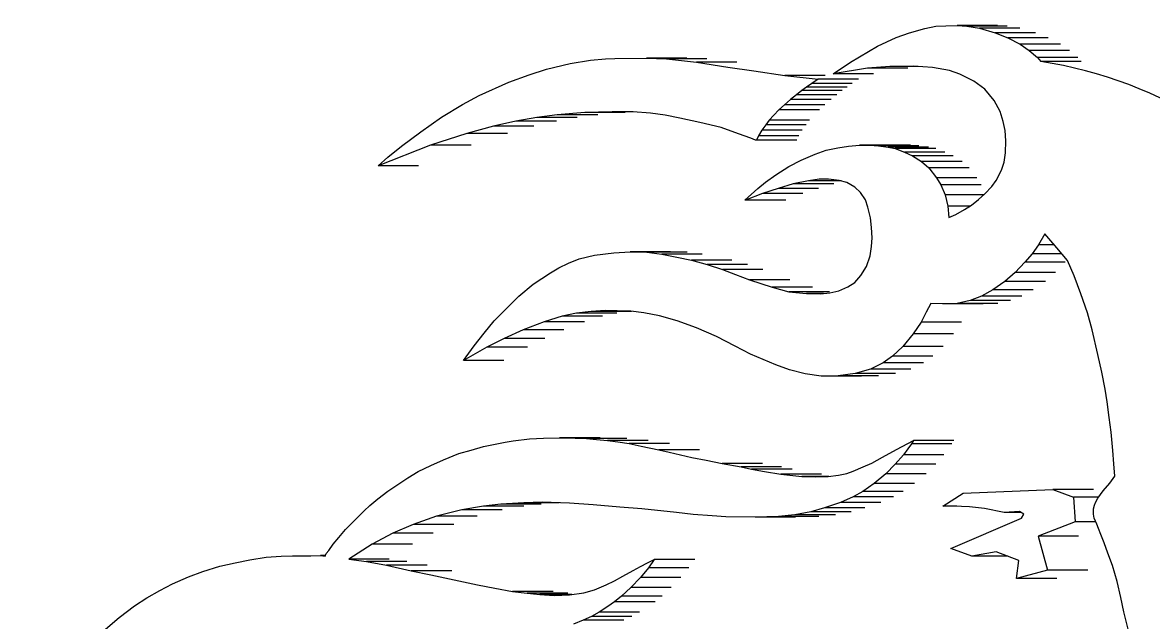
# Model space of a CAD drawing. Header units: inches. Extents: x 17 to 469, y 7 to 301.
# Drawn here: x 347.42 to 348.292, y 106.43 to 106.892 of the extents above; entities that cross this region are included whole.
import ezdxf

# ---------------------------------------------------------------- set-up
doc = ezdxf.new("R2010")
doc.units = ezdxf.units.IN
doc.header["$LTSCALE"] = 14
doc.header["$MEASUREMENT"] = 0
doc.layers.add('Dimension (ANSI)', color=7, linetype='Continuous', lineweight=25)
doc.layers.add('Visible (ANSI)', color=7, linetype='Continuous', lineweight=50)
doc.styles.add('MEMCOR Medium', font='arial.ttf')
doc.dimstyles.new('Default (ANSI)', dxfattribs={"dimscale": 14, "dimtxt": 0.15, "dimasz": 0.098425, "dimexe": 0.125, "dimexo": 0.0625, "dimgap": 0.031496, "dimtad": 0, "dimtih": 1, "dimtoh": 1, "dimdec": 4, "dimrnd": 1e-08, "dimzin": 3, "dimdsep": 46, "dimlunit": 5, "dimtxsty": 'MEMCOR Medium', "dimcen": 0.09, "dimdle": 0.393701, "dimclrd": 256, "dimclre": 256, "dimclrt": 256, "dimadec": 0, "dimazin": 1, "dimtfac": 0.8, "dimtofl": 0, "dimtmove": 0, "dimatfit": 3, "dimfxl": 1, "dimfrac": 1, "dimtolj": 1, "dimtzin": 4, "dimlwd": -1, "dimlwe": -1, "dimarcsym": 0})

# ---------------------------------------------------------------- blocks, each defined once
blk = doc.blocks.new('*D28')
at = {"layer": 'Defpoints', "color": 0, "transparency": 16777216}
for p in [(299.75372, 132.74437), (359.47563, 132.74437), (339.81606, 40.22937)]:
    blk.add_point(p, dxfattribs=at)
at = {"layer": 'Dimension (ANSI)', "transparency": 16777216}
for p, q in [((358.60063, 132.74437), (298.00372, 132.74437)), ((299.75372, 131.36642), (299.75372, 93.64574)), ((299.75372, 41.60732), (299.75372, 79.32799)), ((338.94106, 40.22937), (298.00372, 40.22937))]:
    blk.add_line(p, q, dxfattribs=at)
for points in [[(299.52406, 131.36642), (299.98338, 131.36642), (299.75372, 132.74437)], [(299.52406, 41.60732), (299.98338, 41.60732), (299.75372, 40.22937)]]:
    blk.add_solid(points, dxfattribs=at)
at = {"layer": 'Dimension (ANSI)', "transparency": 16777216, "char_height": 2.1000001, "attachment_point": 5, "style": 'MEMCOR Medium'}
for s, insert in [('\\A1; \\fArial|b0|i0;\\H2.1000;92{\\H0.8x;\\S1#2;} in', (299.75372, 88.63259)), ('\\A1;[2349.9 mm]{\\P\\fArial|b0|i0;\\H2.1000;SHIPPING HEIGHT\\P\\fArial|b0|i0;\\H2.1000;REF.}', (299.75372, 81.47372))]:
    blk.add_mtext(s, dxfattribs=dict(at, insert=insert))

msp = doc.modelspace()

# ---------------------------------------------------------------- linework, layer by layer
at = {"layer": 'Visible (ANSI)', "linetype": 'Continuous', "lineweight": 18}
for p, q in [((348.095038, 106.880824), (348.105378, 106.884466)), ((348.105378, 106.884466), (348.11723, 106.887913)), ((348.11723, 106.887913), (348.125704, 106.889567)), ((348.125704, 106.889567), (348.133458, 106.889943)), ((348.133458, 106.889943), (348.142285, 106.890078)), ((348.173535, 106.890078), (348.142285, 106.890078)), ((348.142285, 106.890078), (348.149726, 106.889548)), ((348.180976, 106.889548), (348.149726, 106.889548)), ((348.149726, 106.889548), (348.159501, 106.887982)), ((348.190751, 106.887982), (348.159501, 106.887982)), ((348.159501, 106.887982), (348.171571, 106.8845)), ((348.202821, 106.8845), (348.171571, 106.8845)), ((348.171571, 106.8845), (348.181375, 106.880469)), ((348.059771, 106.861776), (348.08077, 106.874073)), ((348.08077, 106.874073), (348.095038, 106.880824)), ((348.212625, 106.880469), (348.181375, 106.880469)), ((348.181375, 106.880469), (348.190907, 106.87579)), ((348.222157, 106.87579), (348.190907, 106.87579)), ((348.190907, 106.87579), (348.19784, 106.870858)), ((347.870352, 106.864286), (347.877563, 106.864574)), ((347.877563, 106.864574), (347.902074, 106.864948)), ((347.933324, 106.864948), (347.902074, 106.864948)), ((347.902074, 106.864948), (347.917569, 106.864391)), ((347.948819, 106.864391), (347.917569, 106.864391)), ((347.917569, 106.864391), (347.940767, 106.861822)), ((348.22909, 106.870858), (348.19784, 106.870858)), ((348.19784, 106.870858), (348.204221, 106.865488)), ((348.235471, 106.865488), (348.204221, 106.865488)), ((348.204221, 106.865488), (348.206936, 106.862227)), ((347.811308, 106.851955), (347.824722, 106.856263)), ((347.824722, 106.856263), (347.84296, 106.860644)), ((347.84296, 106.860644), (347.85868, 106.863229)), ((347.85868, 106.863229), (347.870352, 106.864286)), ((347.972017, 106.861822), (347.940767, 106.861822)), ((347.940767, 106.861822), (347.965066, 106.858018)), ((347.965066, 106.858018), (347.985012, 106.854981)), ((348.046283, 106.85286), (348.059771, 106.861776)), ((348.072861, 106.857217), (348.046283, 106.85286)), ((348.09006, 106.858539), (348.072861, 106.857217)), ((348.104111, 106.857217), (348.072861, 106.857217)), ((348.108189, 106.858817), (348.09006, 106.858539)), ((348.111967, 106.858539), (348.09006, 106.858539)), ((348.123121, 106.857721), (348.108189, 106.858817)), ((348.136232, 106.855274), (348.123121, 106.857721)), ((348.238186, 106.862227), (348.206936, 106.862227)), ((347.795623, 106.846441), (347.811308, 106.851955)), ((347.985012, 106.854981), (348.008943, 106.851589)), ((348.040193, 106.851589), (348.008943, 106.851589)), ((348.008943, 106.851589), (348.034713, 106.848654)), ((348.034713, 106.848654), (348.029865, 106.845235)), ((348.065963, 106.848654), (348.034713, 106.848654)), ((348.077533, 106.85286), (348.046283, 106.85286)), ((348.144298, 106.852484), (348.136232, 106.855274)), ((348.155147, 106.84709), (348.144298, 106.852484)), ((348.163711, 106.840866), (348.155147, 106.84709)), ((347.772626, 106.836126), (347.795623, 106.846441)), ((348.022144, 106.83989), (348.017945, 106.836643)), ((348.025857, 106.84256), (348.022144, 106.83989)), ((348.053394, 106.83989), (348.022144, 106.83989)), ((348.029865, 106.845235), (348.025857, 106.84256)), ((348.057107, 106.84256), (348.025857, 106.84256)), ((348.061115, 106.845235), (348.029865, 106.845235)), ((348.170925, 106.832238), (348.163711, 106.840866)), ((347.759927, 106.829132), (347.772626, 106.836126)), ((348.013455, 106.832938), (348.008676, 106.828773)), ((348.017945, 106.836643), (348.013455, 106.832938)), ((348.044705, 106.832938), (348.013455, 106.832938)), ((348.049195, 106.836643), (348.017945, 106.836643)), ((348.175386, 106.823569), (348.170925, 106.832238)), ((347.74353, 106.819212), (347.759927, 106.829132)), ((347.833132, 106.821091), (347.817349, 106.819003)), ((347.854422, 106.822832), (347.833132, 106.821091)), ((347.864382, 106.821091), (347.833132, 106.821091)), ((347.875426, 106.823384), (347.854422, 106.822832)), ((347.885672, 106.822832), (347.854422, 106.822832)), ((347.891634, 106.823401), (347.875426, 106.823384)), ((347.891873, 106.823384), (347.875426, 106.823384)), ((347.905051, 106.822452), (347.891634, 106.823401)), ((347.916476, 106.82078), (347.905051, 106.822452)), ((347.927908, 106.818416), (347.916476, 106.82078)), ((348.00059, 106.820808), (347.996892, 106.816887)), ((348.004485, 106.824845), (348.00059, 106.820808)), ((348.008676, 106.828773), (348.004485, 106.824845)), ((348.035735, 106.824845), (348.004485, 106.824845)), ((348.039926, 106.828773), (348.008676, 106.828773)), ((348.177768, 106.815926), (348.175386, 106.823569)), ((347.727657, 106.807834), (347.74353, 106.819212)), ((347.78381, 106.812258), (347.763264, 106.806634)), ((347.801173, 106.816216), (347.78381, 106.812258)), ((347.81506, 106.812258), (347.78381, 106.812258)), ((347.817349, 106.819003), (347.801173, 106.816216)), ((347.832423, 106.816216), (347.801173, 106.816216)), ((347.848599, 106.819003), (347.817349, 106.819003)), ((347.943353, 106.815189), (347.927908, 106.818416)), ((347.959667, 106.811255), (347.943353, 106.815189)), ((347.994271, 106.813438), (347.991168, 106.809185)), ((347.996892, 106.816887), (347.994271, 106.813438)), ((348.025521, 106.813438), (347.994271, 106.813438)), ((348.028142, 106.816887), (347.996892, 106.816887)), ((348.179454, 106.809068), (348.177768, 106.815926)), ((347.712797, 106.796764), (347.727657, 106.807834)), ((347.763264, 106.806634), (347.735153, 106.797664)), ((347.794514, 106.806634), (347.763264, 106.806634)), ((347.973129, 106.806382), (347.959667, 106.811255)), ((347.982772, 106.803067), (347.973129, 106.806382)), ((347.988556, 106.80494), (347.987135, 106.801399)), ((347.991168, 106.809185), (347.988556, 106.80494)), ((348.019806, 106.80494), (347.988556, 106.80494)), ((348.022418, 106.809185), (347.991168, 106.809185)), ((348.179829, 106.800929), (348.179454, 106.809068)), ((347.735153, 106.797664), (347.694683, 106.781543)), ((347.702225, 106.788398), (347.712797, 106.796764)), ((347.766403, 106.797664), (347.735153, 106.797664)), ((347.9863, 106.801386), (347.982772, 106.803067)), ((347.987135, 106.801399), (347.9863, 106.801386)), ((348.01755, 106.801386), (347.9863, 106.801386)), ((348.018385, 106.801399), (347.987135, 106.801399)), ((348.041026, 106.793769), (348.04994, 106.795599)), ((348.04994, 106.795599), (348.058169, 106.796852)), ((348.058169, 106.796852), (348.066729, 106.797547)), ((348.097979, 106.797547), (348.066729, 106.797547)), ((348.066729, 106.797547), (348.074808, 106.79753)), ((348.106058, 106.79753), (348.074808, 106.79753)), ((348.074808, 106.79753), (348.081423, 106.797066)), ((348.112673, 106.797066), (348.081423, 106.797066)), ((348.081423, 106.797066), (348.088901, 106.796051)), ((348.120151, 106.796051), (348.088901, 106.796051)), ((348.088901, 106.796051), (348.094421, 106.795005)), ((348.125671, 106.795005), (348.094421, 106.795005)), ((348.094421, 106.795005), (348.101429, 106.792288)), ((348.179614, 106.791636), (348.179829, 106.800929)), ((347.694683, 106.781543), (347.702225, 106.788398)), ((348.012041, 106.781041), (348.021531, 106.785987)), ((348.021531, 106.785987), (348.032371, 106.790671)), ((348.032371, 106.790671), (348.041026, 106.793769)), ((348.132679, 106.792288), (348.101429, 106.792288)), ((348.101429, 106.792288), (348.107828, 106.78928)), ((348.139078, 106.78928), (348.107828, 106.78928)), ((348.107828, 106.78928), (348.114731, 106.785008)), ((348.17857, 106.784374), (348.179614, 106.791636)), ((347.725933, 106.781543), (347.694683, 106.781543)), ((348.002157, 106.774806), (348.012041, 106.781041)), ((348.145981, 106.785008), (348.114731, 106.785008)), ((348.114731, 106.785008), (348.120295, 106.780151)), ((348.151545, 106.780151), (348.120295, 106.780151)), ((348.120295, 106.780151), (348.126258, 106.772476)), ((348.172452, 106.770284), (348.176386, 106.77821)), ((348.176386, 106.77821), (348.17857, 106.784374)), ((347.988081, 106.764142), (347.994023, 106.769034)), ((347.994023, 106.769034), (348.002157, 106.774806)), ((348.027226, 106.770027), (348.01556, 106.767667)), ((348.035637, 106.771346), (348.027226, 106.770027)), ((348.052555, 106.770027), (348.027226, 106.770027)), ((348.04286, 106.771258), (348.035637, 106.771346)), ((348.051124, 106.770392), (348.04286, 106.771258)), ((348.056988, 106.768895), (348.051124, 106.770392)), ((348.063048, 106.765219), (348.056988, 106.768895)), ((348.157508, 106.772476), (348.126258, 106.772476)), ((348.126258, 106.772476), (348.129627, 106.766879)), ((348.168963, 106.765586), (348.172452, 106.770284)), ((347.978143, 106.755164), (347.988081, 106.764142)), ((347.991743, 106.760161), (347.978489, 106.755169)), ((348.003735, 106.764114), (347.991743, 106.760161)), ((348.022993, 106.760161), (347.991743, 106.760161)), ((348.01556, 106.767667), (348.003735, 106.764114)), ((348.034985, 106.764114), (348.003735, 106.764114)), ((348.04681, 106.767667), (348.01556, 106.767667)), ((348.067394, 106.761119), (348.063048, 106.765219)), ((348.071243, 106.755425), (348.067394, 106.761119)), ((348.160877, 106.766879), (348.129627, 106.766879)), ((348.129627, 106.766879), (348.132897, 106.759304)), ((348.158609, 106.75558), (348.16355, 106.760115)), ((348.16355, 106.760115), (348.168963, 106.765586)), ((347.978489, 106.755169), (347.978143, 106.755164)), ((348.009393, 106.755164), (347.978143, 106.755164)), ((348.009739, 106.755169), (347.978489, 106.755169)), ((348.0732, 106.749702), (348.071243, 106.755425)), ((348.162667, 106.759304), (348.132897, 106.759304)), ((348.132897, 106.759304), (348.135079, 106.750442)), ((348.147908, 106.747799), (348.153183, 106.751224)), ((348.153183, 106.751224), (348.158609, 106.75558)), ((348.075359, 106.741404), (348.0732, 106.749702)), ((348.151978, 106.750442), (348.135079, 106.750442)), ((348.135079, 106.750442), (348.135914, 106.7417)), ((348.135914, 106.7417), (348.141185, 106.744167)), ((348.141185, 106.744167), (348.147908, 106.747799)), ((348.07613, 106.734075), (348.075359, 106.741404)), ((348.076393, 106.726145), (348.07613, 106.734075)), ((348.076129, 106.719197), (348.076393, 106.726145)), ((348.210113, 106.729129), (348.205109, 106.720551)), ((348.219348, 106.718387), (348.210113, 106.729129)), ((348.075005, 106.712237), (348.076129, 106.719197)), ((348.205109, 106.720551), (348.200086, 106.713717)), ((348.217487, 106.720551), (348.205109, 106.720551)), ((348.227506, 106.708482), (348.219348, 106.718387)), ((347.841894, 106.706434), (347.85011, 106.709734)), ((347.85011, 106.709734), (347.861941, 106.712692)), ((347.861941, 106.712692), (347.876709, 106.714504)), ((347.876709, 106.714504), (347.8895, 106.715289)), ((347.92075, 106.715289), (347.8895, 106.715289)), ((347.8895, 106.715289), (347.90223, 106.714889)), ((347.93348, 106.714889), (347.90223, 106.714889)), ((347.90223, 106.714889), (347.913941, 106.713283)), ((347.945191, 106.713283), (347.913941, 106.713283)), ((347.913941, 106.713283), (347.925488, 106.711079)), ((347.925488, 106.711079), (347.936865, 106.708674)), ((347.968115, 106.708674), (347.936865, 106.708674)), ((347.936865, 106.708674), (347.948941, 106.705287)), ((348.072172, 106.703772), (348.075005, 106.712237)), ((348.200086, 106.713717), (348.194494, 106.707093)), ((348.223194, 106.713717), (348.200086, 106.713717)), ((348.232703, 106.696586), (348.227506, 106.708482)), ((347.814395, 106.690144), (347.827877, 106.699078)), ((347.827877, 106.699078), (347.834198, 106.702746)), ((347.834198, 106.702746), (347.841894, 106.706434)), ((347.980191, 106.705287), (347.948941, 106.705287)), ((347.948941, 106.705287), (347.960849, 106.701502)), ((347.992099, 106.701502), (347.960849, 106.701502)), ((347.960849, 106.701502), (347.970959, 106.697662)), ((348.067779, 106.696961), (348.072172, 106.703772)), ((348.187025, 106.699349), (348.17917, 106.692254)), ((348.194494, 106.707093), (348.187025, 106.699349)), ((348.218275, 106.699349), (348.187025, 106.699349)), ((348.225744, 106.707093), (348.194494, 106.707093)), ((347.803494, 106.68105), (347.814395, 106.690144)), ((347.970959, 106.697662), (347.981666, 106.69366)), ((348.012916, 106.69366), (347.981666, 106.69366)), ((347.981666, 106.69366), (347.999271, 106.687978)), ((348.057736, 106.688079), (348.063027, 106.691532)), ((348.063027, 106.691532), (348.067779, 106.696961)), ((348.17917, 106.692254), (348.169797, 106.68579)), ((348.21042, 106.692254), (348.17917, 106.692254)), ((348.237793, 106.682743), (348.232703, 106.696586)), ((348.030521, 106.687978), (347.999271, 106.687978)), ((347.999271, 106.687978), (348.012209, 106.684407)), ((348.043459, 106.684407), (348.012209, 106.684407)), ((348.012209, 106.684407), (348.025809, 106.683028)), ((348.038911, 106.683028), (348.025809, 106.683028)), ((348.025809, 106.683028), (348.036473, 106.682794)), ((348.036473, 106.682794), (348.04386, 106.683502)), ((348.04386, 106.683502), (348.050721, 106.684996)), ((348.050721, 106.684996), (348.057736, 106.688079)), ((348.169797, 106.68579), (348.160973, 106.68086)), ((348.201047, 106.68579), (348.169797, 106.68579)), ((348.242899, 106.667937), (348.237793, 106.682743)), ((347.794326, 106.671909), (347.803494, 106.68105)), ((348.121846, 106.675266), (348.1183, 106.668523)), ((348.130998, 106.674952), (348.121846, 106.675266)), ((348.142331, 106.675343), (348.130998, 106.674952)), ((348.162248, 106.674952), (348.130998, 106.674952)), ((348.152318, 106.677676), (348.142331, 106.675343)), ((348.173581, 106.675343), (348.142331, 106.675343)), ((348.160973, 106.68086), (348.152318, 106.677676)), ((348.183568, 106.677676), (348.152318, 106.677676)), ((348.192223, 106.68086), (348.160973, 106.68086)), ((347.784283, 106.661755), (347.794326, 106.671909)), ((347.836909, 106.665354), (347.82297, 106.661169)), ((347.847856, 106.667756), (347.836909, 106.665354)), ((347.868159, 106.665354), (347.836909, 106.665354)), ((347.859244, 106.669171), (347.847856, 106.667756)), ((347.879106, 106.667756), (347.847856, 106.667756)), ((347.869996, 106.669832), (347.859244, 106.669171)), ((347.890494, 106.669171), (347.859244, 106.669171)), ((347.879468, 106.66948), (347.869996, 106.669832)), ((347.890014, 106.669393), (347.879468, 106.66948)), ((347.899928, 106.668055), (347.890014, 106.669393)), ((347.912004, 106.665757), (347.899928, 106.668055)), ((347.925819, 106.661997), (347.912004, 106.665757)), ((348.1183, 106.668523), (348.11428, 106.660937)), ((348.246682, 106.654822), (348.242899, 106.667937)), ((347.776534, 106.652416), (347.784283, 106.661755)), ((347.806792, 106.654935), (347.792147, 106.648343)), ((347.82297, 106.661169), (347.806792, 106.654935)), ((347.838042, 106.654935), (347.806792, 106.654935)), ((347.85422, 106.661169), (347.82297, 106.661169)), ((347.94073, 106.656515), (347.925819, 106.661997)), ((347.956101, 106.649694), (347.94073, 106.656515)), ((348.11428, 106.660937), (348.108102, 106.651924)), ((348.14553, 106.660937), (348.11428, 106.660937)), ((347.768791, 106.642453), (347.776534, 106.652416)), ((347.792147, 106.648343), (347.778733, 106.641416)), ((347.823397, 106.648343), (347.792147, 106.648343)), ((347.970646, 106.64237), (347.956101, 106.649694)), ((348.108102, 106.651924), (348.100145, 106.641995)), ((348.139352, 106.651924), (348.108102, 106.651924)), ((348.25106, 106.635819), (348.246682, 106.654822)), ((347.760522, 106.631232), (347.768791, 106.642453)), ((347.778733, 106.641416), (347.760522, 106.631232)), ((347.809983, 106.641416), (347.778733, 106.641416)), ((347.982423, 106.636195), (347.970646, 106.64237)), ((348.100145, 106.641995), (348.092258, 106.634628)), ((348.131395, 106.641995), (348.100145, 106.641995)), ((347.791772, 106.631232), (347.760522, 106.631232)), ((348.002144, 106.627758), (347.982423, 106.636195)), ((348.085069, 106.629502), (348.07522, 106.624613)), ((348.092258, 106.634628), (348.085069, 106.629502)), ((348.116319, 106.629502), (348.085069, 106.629502)), ((348.123508, 106.634628), (348.092258, 106.634628)), ((348.254072, 106.622094), (348.25106, 106.635819)), ((348.012517, 106.623945), (348.002144, 106.627758)), ((348.024602, 106.620952), (348.012517, 106.623945)), ((348.037017, 106.619156), (348.024602, 106.620952)), ((348.063423, 106.621089), (348.050154, 106.619492)), ((348.07522, 106.624613), (348.063423, 106.621089)), ((348.094673, 106.621089), (348.063423, 106.621089)), ((348.10647, 106.624613), (348.07522, 106.624613)), ((348.256557, 106.609109), (348.254072, 106.622094)), ((348.050154, 106.619492), (348.037017, 106.619156)), ((348.068267, 106.619156), (348.037017, 106.619156)), ((348.081404, 106.619492), (348.050154, 106.619492)), ((348.258103, 106.599183), (348.256557, 106.609109)), ((348.259799, 106.587084), (348.258103, 106.599183)), ((348.261229, 106.575816), (348.259799, 106.587084)), ((347.776112, 106.564728), (347.792694, 106.568019)), ((347.792694, 106.568019), (347.798965, 106.569038)), ((347.798965, 106.569038), (347.811743, 106.570551)), ((347.811743, 106.570551), (347.822473, 106.571242)), ((347.822473, 106.571242), (347.834922, 106.571564)), ((347.866172, 106.571564), (347.834922, 106.571564)), ((347.834922, 106.571564), (347.847037, 106.57109)), ((347.847037, 106.57109), (347.855673, 106.57081)), ((347.886923, 106.57081), (347.855673, 106.57081)), ((347.855673, 106.57081), (347.863335, 106.570137)), ((347.863335, 106.570137), (347.872025, 106.569479)), ((347.903275, 106.569479), (347.872025, 106.569479)), ((347.872025, 106.569479), (347.880036, 106.568283)), ((347.880036, 106.568283), (347.888617, 106.567097)), ((348.095283, 106.562503), (348.108393, 106.569277)), ((348.108393, 106.569277), (348.10687, 106.566817)), ((348.139643, 106.569277), (348.108393, 106.569277)), ((348.262687, 106.561768), (348.261229, 106.575816)), ((347.745042, 106.554501), (347.757096, 106.559298)), ((347.757096, 106.559298), (347.766549, 106.561814)), ((347.766549, 106.561814), (347.776112, 106.564728)), ((347.919867, 106.567097), (347.888617, 106.567097)), ((347.888617, 106.567097), (347.897895, 106.564998)), ((347.897895, 106.564998), (347.911691, 106.562159)), ((347.942941, 106.562159), (347.911691, 106.562159)), ((347.911691, 106.562159), (347.919709, 106.560305)), ((347.919709, 106.560305), (347.9283, 106.558327)), ((348.084606, 106.556517), (348.095283, 106.562503)), ((348.104029, 106.56294), (348.100695, 106.558254)), ((348.10687, 106.566817), (348.104029, 106.56294)), ((348.13812, 106.566817), (348.10687, 106.566817)), ((348.263456, 106.551301), (348.262687, 106.561768)), ((347.735448, 106.550084), (347.745042, 106.554501)), ((347.9283, 106.558327), (347.937233, 106.556355)), ((347.937233, 106.556355), (347.948226, 106.554151)), ((347.948226, 106.554151), (347.960477, 106.551703)), ((347.991727, 106.551703), (347.960477, 106.551703)), ((347.960477, 106.551703), (347.975307, 106.54915)), ((348.069603, 106.549003), (348.076355, 106.551883)), ((348.076355, 106.551883), (348.084606, 106.556517)), ((348.094384, 106.550986), (348.087007, 106.543701)), ((348.100695, 106.558254), (348.094384, 106.550986)), ((348.125634, 106.550986), (348.094384, 106.550986)), ((348.131945, 106.558254), (348.100695, 106.558254)), ((348.264083, 106.54188), (348.263456, 106.551301)), ((347.717507, 106.540584), (347.725562, 106.545452)), ((347.725562, 106.545452), (347.735448, 106.550084)), ((348.006557, 106.54915), (347.975307, 106.54915)), ((347.975307, 106.54915), (347.983325, 106.547295)), ((348.014575, 106.547295), (347.983325, 106.547295)), ((347.983325, 106.547295), (347.993399, 106.545472)), ((347.993399, 106.545472), (348.005989, 106.543425)), ((348.037239, 106.543425), (348.005989, 106.543425)), ((348.005989, 106.543425), (348.022049, 106.541687)), ((348.043131, 106.541687), (348.022049, 106.541687)), ((348.022049, 106.541687), (348.032793, 106.541192)), ((348.032793, 106.541192), (348.042499, 106.541604)), ((348.042499, 106.541604), (348.050484, 106.542649)), ((348.050484, 106.542649), (348.056981, 106.543934)), ((348.056981, 106.543934), (348.061874, 106.54559)), ((348.061874, 106.54559), (348.069603, 106.549003)), ((348.087007, 106.543701), (348.078035, 106.536188)), ((348.118257, 106.543701), (348.087007, 106.543701)), ((348.260124, 106.536282), (348.264083, 106.54188)), ((347.702204, 106.530202), (347.710591, 106.535997)), ((347.710591, 106.535997), (347.717507, 106.540584)), ((348.078035, 106.536188), (348.069351, 106.53006)), ((348.109285, 106.536188), (348.078035, 106.536188)), ((348.25511, 106.530552), (348.260124, 106.536282)), ((347.688143, 106.519034), (347.694503, 106.524286)), ((347.694503, 106.524286), (347.702204, 106.530202)), ((348.061762, 106.525846), (348.052044, 106.521395)), ((348.069351, 106.53006), (348.061762, 106.525846)), ((348.093012, 106.525846), (348.061762, 106.525846)), ((348.100601, 106.53006), (348.069351, 106.53006)), ((348.131224, 106.518596), (348.146922, 106.528718)), ((348.146922, 106.528718), (348.216295, 106.531552)), ((348.247545, 106.531552), (348.216295, 106.531552)), ((348.216295, 106.531552), (348.232176, 106.525714)), ((348.251611, 106.525714), (348.232176, 106.525714)), ((348.232176, 106.525714), (348.233494, 106.506477)), ((348.249245, 106.521416), (348.2509, 106.524731)), ((348.2509, 106.524731), (348.25511, 106.530552)), ((347.683721, 106.515152), (347.688143, 106.519034)), ((347.759303, 106.51567), (347.73982, 106.510864)), ((347.775965, 106.518588), (347.759303, 106.51567)), ((347.790553, 106.51567), (347.759303, 106.51567)), ((347.789446, 106.520229), (347.775965, 106.518588)), ((347.807215, 106.518588), (347.775965, 106.518588)), ((347.807195, 106.52132), (347.789446, 106.520229)), ((347.820696, 106.520229), (347.789446, 106.520229)), ((347.821503, 106.521753), (347.807195, 106.52132)), ((347.834573, 106.52132), (347.807195, 106.52132)), ((347.842647, 106.521052), (347.821503, 106.521753)), ((347.860957, 106.519693), (347.842647, 106.521052)), ((347.881404, 106.517956), (347.860957, 106.519693)), ((347.898471, 106.516578), (347.881404, 106.517956)), ((347.925221, 106.513711), (347.898471, 106.516578)), ((348.039658, 106.517312), (348.029035, 106.514281)), ((348.052044, 106.521395), (348.039658, 106.517312)), ((348.070908, 106.517312), (348.039658, 106.517312)), ((348.083294, 106.521395), (348.052044, 106.521395)), ((348.139349, 106.51872), (348.131224, 106.518596)), ((348.142086, 106.518596), (348.131224, 106.518596)), ((348.151875, 106.518152), (348.139349, 106.51872)), ((348.163312, 106.516806), (348.151875, 106.518152)), ((348.178502, 106.513745), (348.163312, 106.516806)), ((348.247653, 106.512551), (348.247698, 106.516458)), ((348.247698, 106.516458), (348.248377, 106.519347)), ((348.248377, 106.519347), (348.249245, 106.521416)), ((347.669395, 106.500567), (347.676107, 106.507369)), ((347.676107, 106.507369), (347.683721, 106.515152)), ((347.73982, 106.510864), (347.721776, 106.504441)), ((347.77107, 106.510864), (347.73982, 106.510864)), ((347.938026, 106.512267), (347.925221, 106.513711)), ((347.952782, 106.511058), (347.938026, 106.512267)), ((347.963447, 106.510402), (347.952782, 106.511058)), ((347.986099, 106.510141), (347.963447, 106.510402)), ((348.004033, 106.51062), (347.986099, 106.510141)), ((348.017349, 106.510141), (347.986099, 106.510141)), ((348.016805, 106.512045), (348.004033, 106.51062)), ((348.035283, 106.51062), (348.004033, 106.51062)), ((348.029035, 106.514281), (348.016805, 106.512045)), ((348.048055, 106.512045), (348.016805, 106.512045)), ((348.060285, 106.514281), (348.029035, 106.514281)), ((348.137309, 106.486004), (348.19195, 106.50939)), ((348.190354, 106.514433), (348.178502, 106.513745)), ((348.191509, 106.513745), (348.178502, 106.513745)), ((348.193672, 106.512456), (348.190354, 106.514433)), ((348.19195, 106.50939), (348.193672, 106.512456)), ((348.248045, 106.509473), (348.247653, 106.512551)), ((348.250239, 106.504675), (348.248045, 106.509473)), ((347.664282, 106.49451), (347.669395, 106.500567)), ((347.721776, 106.504441), (347.705869, 106.497641)), ((347.753026, 106.504441), (347.721776, 106.504441)), ((348.233494, 106.506477), (348.204849, 106.495398)), ((348.249415, 106.506477), (348.233494, 106.506477)), ((348.251522, 106.501364), (348.250239, 106.504675)), ((348.25318, 106.49666), (348.251522, 106.501364)), ((347.656519, 106.484465), (347.659874, 106.489289)), ((347.659874, 106.489289), (347.664282, 106.49451)), ((347.68998, 106.489202), (347.671995, 106.477657)), ((347.705869, 106.497641), (347.68998, 106.489202)), ((347.72123, 106.489202), (347.68998, 106.489202)), ((347.737119, 106.497641), (347.705869, 106.497641)), ((348.236099, 106.495398), (348.204849, 106.495398)), ((348.204849, 106.495398), (348.211959, 106.469155)), ((348.255838, 106.490224), (348.25318, 106.49666)), ((348.258781, 106.482205), (348.255838, 106.490224)), ((347.642566, 106.480338), (347.649991, 106.480452)), ((347.653895, 106.480452), (347.649991, 106.480452)), ((347.649991, 106.480452), (347.653711, 106.47999)), ((347.653711, 106.47999), (347.654493, 106.48196)), ((347.654493, 106.48196), (347.656519, 106.484465)), ((348.153631, 106.479919), (348.137309, 106.486004)), ((348.172482, 106.483248), (348.153631, 106.479919)), ((348.189909, 106.476673), (348.172482, 106.483248)), ((348.262187, 106.472697), (348.258781, 106.482205)), ((347.559135, 106.468015), (347.572271, 106.472237)), ((347.572271, 106.472237), (347.584214, 106.474867)), ((347.584214, 106.474867), (347.595554, 106.477138)), ((347.595554, 106.477138), (347.608178, 106.479113)), ((347.608178, 106.479113), (347.619535, 106.479986)), ((347.619535, 106.479986), (347.628304, 106.480261)), ((347.628304, 106.480261), (347.632819, 106.48033)), ((347.632819, 106.48033), (347.642566, 106.480338)), ((347.703245, 106.477657), (347.671995, 106.477657)), ((347.671995, 106.477657), (347.685526, 106.475889)), ((347.716776, 106.475889), (347.685526, 106.475889)), ((347.685526, 106.475889), (347.701145, 106.472946)), ((347.732395, 106.472946), (347.701145, 106.472946)), ((347.701145, 106.472946), (347.720229, 106.468623)), ((347.89182, 106.469021), (347.897439, 106.47213)), ((347.897439, 106.47213), (347.902786, 106.474916)), ((347.902786, 106.474916), (347.908057, 106.477506)), ((347.908109, 106.477507), (347.903538, 106.470938)), ((347.908057, 106.477506), (347.908109, 106.477507)), ((347.939359, 106.477507), (347.908109, 106.477507)), ((348.181305, 106.479919), (348.153631, 106.479919)), ((348.188092, 106.462709), (348.189909, 106.476673)), ((348.265981, 106.460419), (348.262187, 106.472697)), ((347.535753, 106.458566), (347.548118, 106.464)), ((347.548118, 106.464), (347.559135, 106.468015)), ((347.751479, 106.468623), (347.720229, 106.468623)), ((347.720229, 106.468623), (347.735436, 106.465514)), ((347.735436, 106.465514), (347.753273, 106.46165)), ((347.877218, 106.460987), (347.883797, 106.464588)), ((347.883797, 106.464588), (347.89182, 106.469021)), ((347.897325, 106.463578), (347.890015, 106.455733)), ((347.903538, 106.470938), (347.897325, 106.463578)), ((347.928575, 106.463578), (347.897325, 106.463578)), ((347.934788, 106.470938), (347.903538, 106.470938)), ((348.211959, 106.469155), (348.188092, 106.462709)), ((348.243209, 106.469155), (348.211959, 106.469155)), ((347.525784, 106.453453), (347.535753, 106.458566)), ((347.753273, 106.46165), (347.771522, 106.457951)), ((347.771522, 106.457951), (347.784793, 106.45529)), ((347.784793, 106.45529), (347.798557, 106.452783)), ((347.86199, 106.453912), (347.870911, 106.457708)), ((347.870911, 106.457708), (347.877218, 106.460987)), ((347.890015, 106.455733), (347.882823, 106.449196)), ((347.921265, 106.455733), (347.890015, 106.455733)), ((348.219342, 106.462709), (348.188092, 106.462709)), ((348.268708, 106.448072), (348.265981, 106.460419)), ((347.506218, 106.441615), (347.515845, 106.447881)), ((347.515845, 106.447881), (347.525784, 106.453453)), ((347.829807, 106.452783), (347.798557, 106.452783)), ((347.798557, 106.452783), (347.809883, 106.451365)), ((347.841133, 106.451365), (347.809883, 106.451365)), ((347.809883, 106.451365), (347.819549, 106.450399)), ((347.844441, 106.450399), (347.819549, 106.450399)), ((347.819549, 106.450399), (347.83073, 106.449616)), ((347.83073, 106.449616), (347.842448, 106.450113)), ((347.842448, 106.450113), (347.853601, 106.451715)), ((347.853601, 106.451715), (347.86199, 106.453912)), ((347.882823, 106.449196), (347.877426, 106.444643)), ((347.914073, 106.449196), (347.882823, 106.449196)), ((348.270974, 106.437005), (348.268708, 106.448072)), ((347.494499, 106.432694), (347.506218, 106.441615)), ((347.865506, 106.436751), (347.85949, 106.433306)), ((347.872258, 106.441211), (347.865506, 106.436751)), ((347.896756, 106.436751), (347.865506, 106.436751)), ((347.877426, 106.444643), (347.872258, 106.441211)), ((347.908676, 106.444643), (347.877426, 106.444643)), ((348.27434, 106.42344), (348.270974, 106.437005)), ((347.481996, 106.422123), (347.494499, 106.432694)), ((347.853226, 106.430416), (347.845751, 106.427508)), ((347.85949, 106.433306), (347.853226, 106.430416)), ((347.884476, 106.430416), (347.853226, 106.430416)), ((347.89074, 106.433306), (347.85949, 106.433306))]:
    msp.add_line(p, q, dxfattribs=at)
msp.add_ellipse((348.158652, 106.436442), major_axis=(0, 0.42942), ratio=0.8660254, start_param=3.2341876, end_param=6.1529824, dxfattribs=at)

# ---------------------------------------------------------------- dimensions: what is measured, and where the dimension line sits
at = {"layer": 'Dimension (ANSI)'}
dim = msp.add_linear_dim(base=(299.753719, 132.744368), p1=(339.816064, 40.229368), p2=(359.475631, 132.744368), angle=90, text=' \\fArial|b0|i0;\\H2.1000;<> in\\X[2349.9 mm]{\\P\\fArial|b0|i0;\\H2.1000;SHIPPING HEIGHT\\P\\fArial|b0|i0;\\H2.1000;REF.}', dimstyle='Default (ANSI)', override={"dimgap": 0.031496, "dimdec": 4, "dimpost": '', "dimtol": 0, "dimlim": 0, "dimtp": 0, "dimtm": 0, "dimtdec": 2, "dimatfit": 1}, dxfattribs=at)
dim.commit()
dim.dimension.update_dxf_attribs({"geometry": '*D28', "text_midpoint": (299.753719, 86.486868), "dimtype": 160})

doc.saveas('drawing.dxf')
